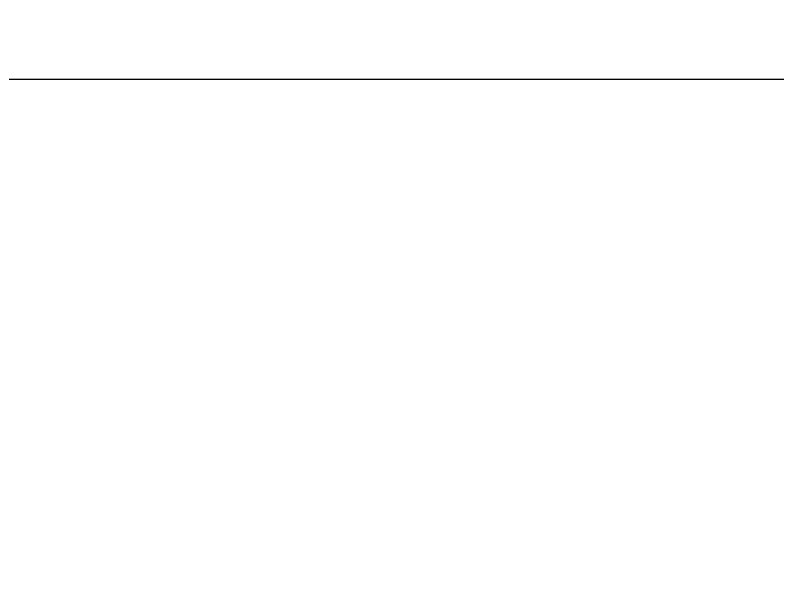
# Model space of a CAD drawing. Header units: metres. Extents: x 362096 to 727297, y 5619965 to 11243182.
# Drawn here: x 363411.2 to 363781, y 5621624.5 to 5621905.6 of the extents above; entities that cross this region are included whole.
import ezdxf

# ---------------------------------------------------------------- set-up
doc = ezdxf.new("R2010")
doc.units = ezdxf.units.M
doc.header["$MEASUREMENT"] = 0
doc.header["$XCLIPFRAME"] = 0
doc.layers.add('Land Register', color=7, linetype='Continuous', transparency=0.9)
doc.layers.add('STRASSENVERKEHRSFLÄCHE_FA', color=40, linetype='Continuous')
picture_1 = doc.add_image_def('image1.tif', size_in_pixel=(6400, 6400))

msp = doc.modelspace()

# ---------------------------------------------------------------- hatches: boundary and pattern name
at = {"layer": 'STRASSENVERKEHRSFLÄCHE_FA'}
h = msp.add_hatch(color=256, dxfattribs=at)
edge = h.paths.add_edge_path(flags=0)
edge.add_arc((3772547.28605, 1962811.21575), 5000669.47268, 132.97489330745, 132.97655243753, ccw=False)
edge.add_arc((363698.41572, 5621567.09175), 4.99993, 312.9748933, 401.654494)
edge.add_line((363702.1515, 5621570.41489), (363678.45159, 5621597.05765))
edge.add_line((363678.45159, 5621597.05765), (363669.94471, 5621595.69642))
edge.add_line((363669.94471, 5621595.69642), (363691.72244, 5621570.90336))
edge.add_arc((363687.96586, 5621567.60366), 5, -47.0242771, 41.2954305, ccw=False)
edge.add_line((363691.3743, 5621563.94544), (363591.83499, 5621471.20235))
edge.add_arc((363588.42654, 5621474.86056), 5, 223.1061452, 312.9757229, ccw=False)
edge.add_line((363584.7761, 5621471.4438), (363483.64342, 5621579.49331))
edge.add_line((363483.64342, 5621579.49331), (363474.41697, 5621578.09305))
edge.add_line((363474.41697, 5621578.09305), (363633.89754, 5621405.88292))
edge.add_line((363633.89754, 5621405.88292), (363636.58196, 5621407.61934))
edge.add_line((363636.58196, 5621407.61934), (363639.71528, 5621410.55208))
edge.add_line((363639.71528, 5621410.55208), (363595.63593, 5621457.64617))
edge.add_arc((363599.28651, 5621461.06289), 5.00007, 132.9765524, 223.1047861, ccw=False)

# ---------------------------------------------------------------- linework, layer by layer
at = {"layer": 'Land Register'}
msp.add_lwpolyline([(363201.64163, 5621874.58674), (364076.86141, 5621874.58674), (364076.86141, 5621100.33667), (363201.64163, 5621100.33667)], close=True, dxfattribs=at)

# ---------------------------------------------------------------- pictures from other files: only their frames are drawn
image = msp.add_image(picture_1, insert=(362000, 5620000), size_in_units=(2000, 2000), dxfattribs=at)
image.set_boundary_path([(3844.753224, 400.82242), (6399.5, 2878.42266)])
image.dxf.flags = 15
image = msp.add_image(picture_1, insert=(362000, 5620000), size_in_units=(2000, 2000), dxfattribs=at)
image.set_boundary_path([(3844.753224, 400.82242), (6399.5, 2878.42266)])
image.dxf.flags = 15
image = msp.add_image(picture_1, insert=(362000, 5620000), size_in_units=(2000, 2000), dxfattribs=at)
image.set_boundary_path([(3844.753224, 400.82242), (6399.5, 2878.42266)])
image.dxf.flags = 15

doc.saveas('drawing.dxf')
